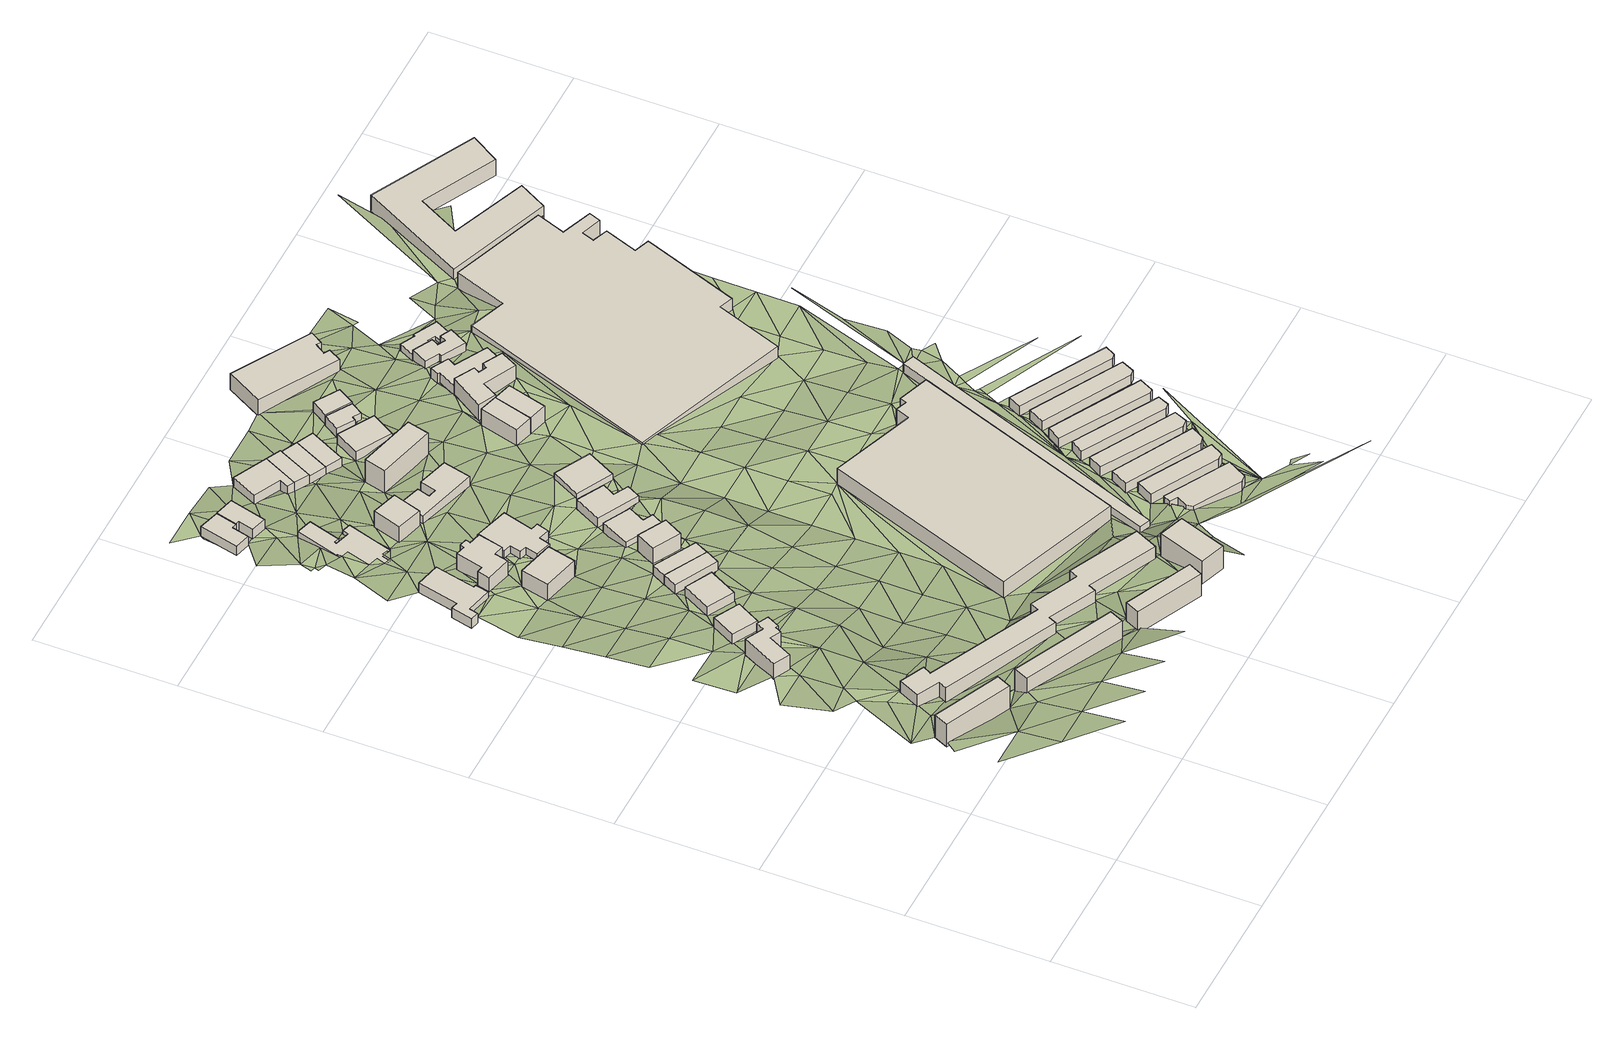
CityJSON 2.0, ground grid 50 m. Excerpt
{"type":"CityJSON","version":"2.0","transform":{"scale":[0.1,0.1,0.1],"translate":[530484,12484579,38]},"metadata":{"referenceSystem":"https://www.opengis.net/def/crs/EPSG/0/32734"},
"CityObjects":{
"building1":{"type":"Building","attributes":{"building":"apartments","building:levels":3,"building:flats":"4","building_height":9.7,"plus_code":"4FRW3F73+4XF","ground_height":60.26,"roof_height":69.96},"geometry":[{"type":"Solid","lod":"1","boundaries":[[[[0,1,2,3]],[[1,4,5,2]],[[4,6,7,5]],[[6,0,3,7]],[[3,2,5,7]],[[6,4,1,0]]]]}]},
"building2":{"type":"Building","attributes":{"address":"45 Queens Park Road Woodstock Cape Town","building":"house","building:levels":2,"building_height":6.9,"plus_code":"4FRW3F73+9XP","ground_height":57.03,"roof_height":63.93},"geometry":[{"type":"Solid","lod":"1","boundaries":[[[[8,9,10,11]],[[9,12,13,10]],[[12,14,15,13]],[[14,16,17,15]],[[16,18,19,17]],[[18,20,21,19]],[[20,22,23,21]],[[22,24,25,23]],[[24,26,27,25]],[[26,8,11,27]],[[11,10,13,15,17,19,21,23,25,27]],[[26,24,22,20,18,16,14,12,9,8]]]]}]},
"building3":{"type":"Building","attributes":{"building":"apartments","building:levels":3,"building:flats":"6","building_height":9.7,"plus_code":"4FRW3F74+348","ground_height":59.52,"roof_height":69.22},"geometry":[{"type":"Solid","lod":"1","boundaries":[[[[28,29,30,31]],[[29,32,33,30]],[[32,34,35,33]],[[34,28,31,35]],[[31,30,33,35]],[[34,32,29,28]]]]}]},
"building4":{"type":"Building","attributes":{"address":"43 Queens Park Road Woodstock Cape Town","building":"house","building:levels":1,"building_height":4.1,"plus_code":"4FRW3F74+C2P","ground_height":56.49,"roof_height":60.59},"geometry":[{"type":"Solid","lod":"1","boundaries":[[[[36,37,38,39]],[[37,40,41,38]],[[40,42,43,41]],[[42,36,39,43]],[[39,38,41,43]],[[42,40,37,36]]]]}]},
"building5":{"type":"Building","attributes":{"address":"110 Upper Balfour Street Salt River Cape Town","building":"house","building:levels":1,"building_height":4.1,"plus_code":"4FRW3F73+QXF","ground_height":49.71,"roof_height":53.81},"geometry":[{"type":"Solid","lod":"1","boundaries":[[[[44,45,46,47]],[[45,48,49,46]],[[48,50,51,49]],[[50,52,53,51]],[[52,54,55,53]],[[54,56,57,55]],[[56,58,59,57]],[[58,60,61,59]],[[60,62,63,61]],[[62,44,47,63]],[[47,46,49,51,53,55,57,59,61,63]],[[62,60,58,56,54,52,50,48,45,44]]]]}]},
"building6":{"type":"Building","attributes":{"building":"apartments","building:levels":3,"building:flats":"22","building_height":9.7,"plus_code":"4FRW3F74+44Q","ground_height":53.45,"roof_height":63.15},"geometry":[{"type":"Solid","lod":"1","boundaries":[[[[64,65,66,67]],[[65,68,69,66]],[[68,70,71,69]],[[70,72,73,71]],[[72,74,75,73]],[[74,76,77,75]],[[76,78,79,77]],[[78,80,81,79]],[[80,82,83,81]],[[82,84,85,83]],[[84,86,87,85]],[[86,88,89,87]],[[88,90,91,89]],[[90,92,93,91]],[[92,94,95,93]],[[94,64,67,95]],[[67,66,69,71,73,75,77,79,81,83,85,87,89,91,93,95]],[[94,92,90,88,86,84,82,80,78,76,74,72,70,68,65,64]]]]}]},
"building7":{"type":"Building","attributes":{"address":"41 Queens Park Road Woodstock Cape Town","building":"house","building:levels":1,"building_height":4.1,"plus_code":"4FRW3F74+F3P","ground_height":55.26,"roof_height":59.36},"geometry":[{"type":"Solid","lod":"1","boundaries":[[[[96,97,98,99]],[[97,100,101,98]],[[100,102,103,101]],[[102,96,99,103]],[[99,98,101,103]],[[102,100,97,96]]]]}]},
"building8":{"type":"Building","attributes":{"address":"44 Queens Park Road Salt River Cape Town","building":"house","building:levels":2,"building_height":6.9,"plus_code":"4FRW3F74+M2H","ground_height":51.46,"roof_height":58.36},"geometry":[{"type":"Solid","lod":"1","boundaries":[[[[104,105,106,107]],[[105,108,109,106]],[[108,110,111,109]],[[110,104,107,111]],[[107,106,109,111]],[[110,108,105,104]]]]}]},
"building9":{"type":"Building","attributes":{"address":"112 Upper Balfour Street Salt River Cape Town","building":"house","building:levels":2,"building_height":6.9,"plus_code":"4FRW3F74+Q24","ground_height":50.18,"roof_height":57.08},"geometry":[{"type":"Solid","lod":"1","boundaries":[[[[112,113,114,115]],[[113,116,117,114]],[[116,118,119,117]],[[118,120,121,119]],[[120,122,123,121]],[[122,124,125,123]],[[124,126,127,125]],[[126,128,129,127]],[[128,130,131,129]],[[130,132,133,131]],[[132,134,135,133]],[[134,112,115,135]],[[115,114,117,119,121,123,125,127,129,131,133,135]],[[134,132,130,128,126,124,122,120,118,116,113,112]]]]}]},
"building10":{"type":"Building","attributes":{"building":"apartments","building:levels":3,"building:flats":"4","building_height":9.7,"plus_code":"4FRW3F74+274","ground_height":59.52,"roof_height":69.22},"geometry":[{"type":"Solid","lod":"1","boundaries":[[[[136,137,138,139]],[[137,140,141,138]],[[140,142,143,141]],[[142,136,139,143]],[[139,138,141,143]],[[142,140,137,136]]]]}]},
"building11":{"type":"Building","attributes":{"address":"39 Queens Park Road Woodstock Cape Town","building":"house","building:levels":1,"building_height":4.1,"plus_code":"4FRW3F74+G4C","ground_height":54.15,"roof_height":58.25},"geometry":[{"type":"Solid","lod":"1","boundaries":[[[[144,145,146,147]],[[145,148,149,146]],[[148,150,151,149]],[[150,144,147,151]],[[147,146,149,151]],[[150,148,145,144]]]]}]},
"building12":{"type":"Building","attributes":{"address":"37 Queens Park Road Woodstock Cape Town","building":"house","building:levels":1,"building_height":4.1,"plus_code":"4FRW3F74+G4M","ground_height":53.96,"roof_height":58.06},"geometry":[{"type":"Solid","lod":"1","boundaries":[[[[152,153,154,155]],[[153,156,157,154]],[[156,158,159,157]],[[158,152,155,159]],[[155,154,157,159]],[[158,156,153,152]]]]}]},
"building13":{"type":"Building","attributes":{"address":"3 Upper Chamberlain Street Salt River Cape Town","building":"house","building:levels":1,"building_height":4.1,"plus_code":"4FRW3F83+2XV","ground_height":45.38,"roof_height":49.48},"geometry":[{"type":"Solid","lod":"1","boundaries":[[[[160,161,162,163]],[[161,164,165,162]],[[164,166,167,165]],[[166,168,169,167]],[[168,170,171,169]],[[170,160,163,171]],[[163,162,165,167,169,171]],[[170,168,166,164,161,160]]]]}]},
"building14":{"type":"Building","attributes":{"address":"109 Upper Balfour Street Salt River Cape Town","building":"house","building:levels":1,"building_height":4.1,"plus_code":"4FRW3F74+W23","ground_height":43.99,"roof_height":48.09},"geometry":[{"type":"Solid","lod":"1","boundaries":[[[[172,173,174,175]],[[173,176,177,174]],[[176,178,179,177]],[[178,180,181,179]],[[180,182,183,181]],[[182,184,185,183]],[[184,186,187,185]],[[186,188,189,187]],[[188,190,191,189]],[[190,192,193,191]],[[192,194,195,193]],[[194,196,197,195]],[[196,198,199,197]],[[198,200,201,199]],[[200,202,203,201]],[[202,172,175,203]],[[175,174,177,179,181,183,185,187,189,191,193,195,197,199,201,203]],[[202,200,198,196,194,192,190,188,186,184,182,180,178,176,173,172]]]]}]},
"building15":{"type":"Building","attributes":{"address":"114 Upper Balfour Street Woodstock Cape Town","building":"house","building:levels":1,"building_height":4.1,"plus_code":"4FRW3F74+P3Q","ground_height":49.74,"roof_height":53.84},"geometry":[{"type":"Solid","lod":"1","boundaries":[[[[204,205,206,207]],[[205,208,209,206]],[[208,210,211,209]],[[210,212,213,211]],[[212,214,215,213]],[[214,216,217,215]],[[216,218,219,217]],[[218,220,221,219]],[[220,222,223,221]],[[222,224,225,223]],[[224,226,227,225]],[[226,204,207,227]],[[207,206,209,211,213,215,217,219,221,223,225,227]],[[226,224,222,220,218,216,214,212,210,208,205,204]]]]}]},
"building16":{"type":"Building","attributes":{"address":"35 Queens Park Road Woodstock Cape Town","building":"house","building:levels":2,"building_height":6.9,"plus_code":"4FRW3F74+H4H","ground_height":53.15,"roof_height":60.05},"geometry":[{"type":"Solid","lod":"1","boundaries":[[[[228,229,230,231]],[[229,232,233,230]],[[232,234,235,233]],[[234,228,231,235]],[[231,230,233,235]],[[234,232,229,228]]]]}]},
"building17":{"type":"Building","attributes":{"address":"1 Upper Chamberlain Street Salt River Cape Town","building":"house","building:levels":1,"building_height":4.1,"plus_code":"4FRW3F84+22R","ground_height":45.56,"roof_height":49.66},"geometry":[{"type":"Solid","lod":"1","boundaries":[[[[236,237,238,239]],[[237,240,241,238]],[[240,242,243,241]],[[242,244,245,243]],[[244,246,247,245]],[[246,236,239,247]],[[239,238,241,243,245,247]],[[246,244,242,240,237,236]]]]}]},
"building18":{"type":"Building","attributes":{"address":"111 Upper Balfour Street Salt River Cape Town","building":"house","building:levels":2,"building_height":6.9,"plus_code":"4FRW3F74+V37","ground_height":48.06,"roof_height":54.96},"geometry":[{"type":"Solid","lod":"1","boundaries":[[[[248,249,250,251]],[[249,252,253,250]],[[252,254,255,253]],[[254,248,251,255]],[[251,250,253,255]],[[254,252,249,248]]]]}]},
"building19":{"type":"Building","attributes":{"address":"33 Queens Park Road Woodstock Cape Town","building":"house","building:levels":1,"building_height":4.1,"plus_code":"4FRW3F74+J57","ground_height":50.6,"roof_height":54.7},"geometry":[{"type":"Solid","lod":"1","boundaries":[[[[256,257,258,259]],[[257,260,261,258]],[[260,262,263,261]],[[262,264,265,263]],[[264,266,267,265]],[[266,256,259,267]],[[259,258,261,263,265,267]],[[266,264,262,260,257,256]]]]}]},
"building20":{"type":"Building","attributes":{"building":"apartments","building:levels":3,"building:flats":"4","building_height":9.7,"plus_code":"4FRW3F74+294","ground_height":58.22,"roof_height":67.92},"geometry":[{"type":"Solid","lod":"1","boundaries":[[[[268,269,270,271]],[[269,272,273,270]],[[272,274,275,273]],[[274,268,271,275]],[[271,270,273,275]],[[274,272,269,268]]]]}]},
"building21":{"type":"Building","attributes":{"address":"40 Queens Park Road Salt River Cape Town","building":"house","building:levels":1,"building_height":4.1,"plus_code":"4FRW3F74+R5V","ground_height":47.85,"roof_height":51.95},"geometry":[{"type":"Solid","lod":"1","boundaries":[[[[276,277,278,279]],[[277,280,281,278]],[[280,282,283,281]],[[282,284,285,283]],[[284,286,287,285]],[[286,288,289,287]],[[288,290,291,289]],[[290,276,279,291]],[[279,278,281,283,285,287,289,291]],[[290,288,286,284,282,280,277,276]]]]}]},
"building22":{"type":"Building","attributes":{"address":"31 Queens Park Road Woodstock Cape Town","building":"house","building:levels":1,"building_height":4.1,"plus_code":"4FRW3F74+M59","ground_height":50.25,"roof_height":54.35},"geometry":[{"type":"Solid","lod":"1","boundaries":[[[[292,293,294,295]],[[293,296,297,294]],[[296,298,299,297]],[[298,300,301,299]],[[300,302,303,301]],[[302,292,295,303]],[[295,294,297,299,301,303]],[[302,300,298,296,293,292]]]]}]},
"building23":{"type":"Building","attributes":{"address":"1 Hares Crescent Salt River Cape Town","building":"house","building:levels":1,"building_height":4.1,"plus_code":"4FRW3F84+23X","ground_height":42.38,"roof_height":46.48},"geometry":[{"type":"Solid","lod":"1","boundaries":[[[[304,305,306,307]],[[305,308,309,306]],[[308,310,311,309]],[[310,312,313,311]],[[312,314,315,313]],[[314,304,307,315]],[[307,306,309,311,313,315]],[[314,312,310,308,305,304]]]]}]},
"building24":{"type":"Building","attributes":{"address":"2 Hares Crescent Salt River Cape Town","building":"house","building:levels":1,"building_height":4.1,"plus_code":"4FRW3F84+24G","ground_height":42.38,"roof_height":46.48},"geometry":[{"type":"Solid","lod":"1","boundaries":[[[[316,304,307,317]],[[304,314,315,307]],[[314,318,319,315]],[[318,316,317,319]],[[317,307,315,319]],[[318,314,304,316]]]]}]},
"building25":{"type":"Building","attributes":{"address":"29 Queens Park Road Woodstock Cape Town","building":"house","building:levels":1,"building_height":4.1,"plus_code":"4FRW3F74+P65","ground_height":47.92,"roof_height":52.02},"geometry":[{"type":"Solid","lod":"1","boundaries":[[[[320,321,322,323]],[[321,324,325,322]],[[324,326,327,325]],[[326,320,323,327]],[[323,322,325,327]],[[326,324,321,320]]]]}]},
"building26":{"type":"Building","attributes":{"address":"38 Queens Park Road Salt River Cape Town","building":"apartments","building:levels":3,"building_height":9.7,"plus_code":"4FRW3F74+W54","ground_height":46.05,"roof_height":55.75},"geometry":[{"type":"Solid","lod":"1","boundaries":[[[[328,329,330,331]],[[329,332,333,330]],[[332,334,335,333]],[[334,328,331,335]],[[331,330,333,335]],[[334,332,329,328]]]]}]},
"building27":{"type":"Building","attributes":{"address":"3 Hares Crescent Salt River Cape Town","building":"house","building:levels":1,"building_height":4.1,"plus_code":"4FRW3F84+256","ground_height":41.68,"roof_height":45.78},"geometry":[{"type":"Solid","lod":"1","boundaries":[[[[336,337,338,339]],[[337,340,341,338]],[[340,342,343,341]],[[342,336,339,343]],[[339,338,341,343]],[[342,340,337,336]]]]}]},
"building28":{"type":"Building","attributes":{"address":"4 Hares Crescent Salt River Cape Town","building":"house","building:levels":1,"building_height":4.1,"plus_code":"4FRW3F74+X5W","ground_height":41.68,"roof_height":45.78},"geometry":[{"type":"Solid","lod":"1","boundaries":[[[[336,342,343,339]],[[342,344,345,343]],[[344,346,347,345]],[[346,336,339,347]],[[339,343,345,347]],[[346,344,342,336]]]]}]},
"building29":{"type":"Building","attributes":{"address":"47A Queens Park Road Salt River Cape Town","building":"industrial","building:levels":2,"building_height":6.9,"plus_code":"4FRW3F74+7CW","ground_height":45.43,"roof_height":52.33},"geometry":[{"type":"Solid","lod":"1","boundaries":[[[[348,349,350,351]],[[349,352,353,350]],[[352,354,355,353]],[[354,356,357,355]],[[356,358,359,357]],[[358,360,361,359]],[[360,362,363,361]],[[362,348,351,363]],[[351,350,353,355,357,359,361,363]],[[362,360,358,356,354,352,349,348]]]]}]},
"building30":{"type":"Building","attributes":{"address":"5 Hares Crescent Salt River Cape Town","building":"house","building:levels":1,"building_height":4.1,"plus_code":"4FRW3F74+X68","ground_height":42.51,"roof_height":46.61},"geometry":[{"type":"Solid","lod":"1","boundaries":[[[[364,365,366,367]],[[365,368,369,366]],[[368,370,371,369]],[[370,364,367,371]],[[367,366,369,371]],[[370,368,365,364]]]]}]},
"building31":{"type":"Building","attributes":{"address":"113 Upper Balfour Street Salt River Cape Town","building":"house","building:levels":2,"building_height":6.9,"plus_code":"4FRW3F74+R86","ground_height":48.26,"roof_height":55.16},"geometry":[{"type":"Solid","lod":"1","boundaries":[[[[372,373,374,375]],[[373,376,377,374]],[[376,378,379,377]],[[378,372,375,379]],[[375,374,377,379]],[[378,376,373,372]]]]}]},
"building32":{"type":"Building","attributes":{"address":"6 Hares Crescent Salt River Cape Town","building":"house","building:levels":1,"building_height":4.1,"plus_code":"4FRW3F84+265","ground_height":42.51,"roof_height":46.61},"geometry":[{"type":"Solid","lod":"1","boundaries":[[[[380,381,382,383]],[[381,384,385,382]],[[384,386,387,385]],[[386,388,389,387]],[[388,390,391,389]],[[390,380,383,391]],[[383,382,385,387,389,391]],[[390,388,386,384,381,380]]]]}]},
"building33":{"type":"Building","attributes":{"building":"warehouse","building:levels":1,"building_height":4.1,"plus_code":"4FRW3F74+3H2","ground_height":47.2,"roof_height":51.3},"geometry":[{"type":"Solid","lod":"1","boundaries":[[[[392,393,394,395]],[[393,396,397,394]],[[396,398,399,397]],[[398,400,401,399]],[[400,402,403,401]],[[402,404,405,403]],[[404,406,407,405]],[[406,392,395,407]],[[395,394,397,399,401,403,405,407]],[[406,404,402,400,398,396,393,392]]]]}]},
"building34":{"type":"Building","attributes":{"address":"115 Upper Balfour Street Salt River Cape Town","building":"house","building:levels":2,"building_height":6.9,"plus_code":"4FRW3F74+R84","ground_height":48.28,"roof_height":55.18},"geometry":[{"type":"Solid","lod":"1","boundaries":[[[[373,372,375,374]],[[372,408,409,375]],[[408,410,411,409]],[[410,373,374,411]],[[374,375,409,411]],[[410,408,372,373]]]]}]},
"building35":{"type":"Building","attributes":{"address":"7A Hares Crescent Salt River Cape Town","building":"house","building:levels":1,"building_height":4.1,"plus_code":"4FRW3F84+277","ground_height":43.05,"roof_height":47.15},"geometry":[{"type":"Solid","lod":"1","boundaries":[[[[412,413,414,415]],[[413,416,417,414]],[[416,418,419,417]],[[418,412,415,419]],[[415,414,417,419]],[[418,416,413,412]]]]}]},
"building36":{"type":"Building","attributes":{"building":"warehouse","building:levels":1,"building_height":4.1,"plus_code":"4FRW3F74+3HP","ground_height":47.1,"roof_height":51.2},"geometry":[{"type":"Solid","lod":"1","boundaries":[[[[420,421,422,423]],[[421,424,425,422]],[[424,426,427,425]],[[426,428,429,427]],[[428,420,423,429]],[[423,422,425,427,429]],[[428,426,424,421,420]]]]}]},
"building37":{"type":"Building","attributes":{"building":"warehouse","building:levels":1,"building_height":4.1,"plus_code":"4FRW3F74+4H9","ground_height":46.36,"roof_height":50.46},"geometry":[{"type":"Solid","lod":"1","boundaries":[[[[430,431,432,433]],[[431,434,435,432]],[[434,436,437,435]],[[436,438,439,437]],[[438,430,433,439]],[[433,432,435,437,439]],[[438,436,434,431,430]]]]}]},
"building38":{"type":"Building","attributes":{"building":"warehouse","building:levels":1,"building_height":4.1,"plus_code":"4FRW3F74+7H6","ground_height":45.11,"roof_height":49.21},"geometry":[{"type":"Solid","lod":"1","boundaries":[[[[440,441,442,443]],[[441,444,445,442]],[[444,446,447,445]],[[446,440,443,447]],[[443,442,445,447]],[[446,444,441,440]]]]}]},
"building39":{"type":"Building","attributes":{"address":"25A Queens Park Road Salt River Cape Town","building":"house","building:levels":2,"building_height":6.9,"plus_code":"4FRW3F74+V97","ground_height":46.79,"roof_height":53.69},"geometry":[{"type":"Solid","lod":"1","boundaries":[[[[448,449,450,451]],[[449,452,453,450]],[[452,454,455,453]],[[454,456,457,455]],[[456,458,459,457]],[[458,460,461,459]],[[460,462,463,461]],[[462,464,465,463]],[[464,466,467,465]],[[466,448,451,467]],[[451,450,453,455,457,459,461,463,465,467]],[[466,464,462,460,458,456,454,452,449,448]]]]}]},
"building40":{"type":"Building","attributes":{"building":"warehouse","building:levels":1,"building_height":4.1,"plus_code":"4FRW3F74+4JR","ground_height":46.36,"roof_height":50.46},"geometry":[{"type":"Solid","lod":"1","boundaries":[[[[468,469,470,471]],[[469,472,473,470]],[[472,474,475,473]],[[474,476,477,475]],[[476,468,471,477]],[[471,470,473,475,477]],[[476,474,472,469,468]]]]}]},
"building41":{"type":"Building","attributes":{"address":"Imagemakers 37 Hares Avenue Woodstock Cape Town","building":"office","building:levels":2,"building_height":6.9,"plus_code":"4FRW3F84+38J","ground_height":40.25,"roof_height":47.15},"geometry":[{"type":"Solid","lod":"1","boundaries":[[[[478,479,480,481]],[[479,482,483,480]],[[482,484,485,483]],[[484,486,487,485]],[[486,488,489,487]],[[488,490,491,489]],[[490,492,493,491]],[[492,478,481,493]],[[481,480,483,485,487,489,491,493]],[[492,490,488,486,484,482,479,478]]]]}]},
"building42":{"type":"Building","attributes":{"address":"25 Queens Park Road Salt River Cape Town","building":"house","building:levels":1,"building_height":4.1,"plus_code":"4FRW3F74+V9V","ground_height":46.24,"roof_height":50.34},"geometry":[{"type":"Solid","lod":"1","boundaries":[[[[494,495,496,497]],[[495,498,499,496]],[[498,500,501,499]],[[500,502,503,501]],[[502,504,505,503]],[[504,506,507,505]],[[506,508,509,507]],[[508,510,511,509]],[[510,512,513,511]],[[512,494,497,513]],[[497,496,499,501,503,505,507,509,511,513]],[[512,510,508,506,504,502,500,498,495,494]]]]}]},
"building43":{"type":"Building","attributes":{"building":"warehouse","building:levels":1,"building_height":4.1,"plus_code":"4FRW3F74+5JG","ground_height":46.36,"roof_height":50.46},"geometry":[{"type":"Solid","lod":"1","boundaries":[[[[514,515,516,517]],[[515,518,519,516]],[[518,520,521,519]],[[520,522,523,521]],[[522,514,517,523]],[[517,516,519,521,523]],[[522,520,518,515,514]]]]}]},
"building44":{"type":"Building","attributes":{"building":"warehouse","building:levels":1,"building_height":4.1,"plus_code":"4FRW3F74+6J5","ground_height":46.13,"roof_height":50.23},"geometry":[{"type":"Solid","lod":"1","boundaries":[[[[524,525,526,527]],[[525,528,529,526]],[[528,530,531,529]],[[530,532,533,531]],[[532,524,527,533]],[[527,526,529,531,533]],[[532,530,528,525,524]]]]}]},
"building45":{"type":"Building","attributes":{"address":"23A Queens Park Road Salt River Cape Town","building":"house","building:levels":1,"building_height":4.1,"plus_code":"4FRW3F74+WCJ","ground_height":44.51,"roof_height":48.61},"geometry":[{"type":"Solid","lod":"1","boundaries":[[[[534,535,536,537]],[[535,538,539,536]],[[538,540,541,539]],[[540,542,543,541]],[[542,544,545,543]],[[544,546,547,545]],[[546,548,549,547]],[[548,550,551,549]],[[550,552,553,551]],[[552,534,537,553]],[[537,536,539,541,543,545,547,549,551,553]],[[552,550,548,546,544,542,540,538,535,534]]]]}]},
"building46":{"type":"Building","attributes":{"building":"warehouse","building:levels":1,"building_height":4.1,"plus_code":"4FRW3F74+6MM","ground_height":46.54,"roof_height":50.64},"geometry":[{"type":"Solid","lod":"1","boundaries":[[[[554,555,556,557]],[[555,558,559,556]],[[558,560,561,559]],[[560,562,563,561]],[[562,554,557,563]],[[557,556,559,561,563]],[[562,560,558,555,554]]]]}]},
"building47":{"type":"Building","attributes":{"address":"23 Queens Park Road Salt River Cape Town","building":"house","building:levels":1,"building_height":4.1,"plus_code":"4FRW3F74+XC4","ground_height":42.43,"roof_height":46.53},"geometry":[{"type":"Solid","lod":"1","boundaries":[[[[564,565,566,567]],[[565,568,569,566]],[[568,570,571,569]],[[570,572,573,571]],[[572,574,575,573]],[[574,576,577,575]],[[576,578,579,577]],[[578,580,581,579]],[[580,582,583,581]],[[582,564,567,583]],[[567,566,569,571,573,575,577,579,581,583]],[[582,580,578,576,574,572,570,568,565,564]]]]}]},
"building48":{"type":"Building","attributes":{"building":"warehouse","building:levels":1,"building_height":4.1,"plus_code":"4FRW3F74+7M8","ground_height":46.23,"roof_height":50.33},"geometry":[{"type":"Solid","lod":"1","boundaries":[[[[584,585,586,587]],[[585,588,589,586]],[[588,590,591,589]],[[590,592,593,591]],[[592,584,587,593]],[[587,586,589,591,593]],[[592,590,588,585,584]]]]}]},
"building49":{"type":"Building","attributes":{"address":"33 Brickfield Road Salt River Cape Town","building":"industrial","building:levels":2,"building_height":6.9,"plus_code":"4FRW3F74+PGP","ground_height":41,"roof_height":47.9},"geometry":[{"type":"Solid","lod":"1","boundaries":[[[[594,595,596,597]],[[595,598,599,596]],[[598,600,601,599]],[[600,602,603,601]],[[602,604,605,603]],[[604,606,607,605]],[[606,608,609,607]],[[608,610,611,609]],[[610,612,613,611]],[[612,614,615,613]],[[614,616,617,615]],[[616,618,619,617]],[[618,620,621,619]],[[620,622,623,621]],[[622,624,625,623]],[[624,594,597,625]],[[597,596,599,601,603,605,607,609,611,613,615,617,619,621,623,625]],[[624,622,620,618,616,614,612,610,608,606,604,602,600,598,595,594]]]]}]},
"building50":{"type":"Building","attributes":{"address":"20 Brickfield Road Salt River Cape Town","building":"industrial","building:levels":2,"building_height":6.9,"plus_code":"4FRW3F84+2QG","ground_height":37.67,"roof_height":44.57},"geometry":[{"type":"Solid","lod":"1","boundaries":[[[[626,627,628,629]],[[627,630,631,628]],[[630,632,633,631]],[[632,634,635,633]],[[634,636,637,635]],[[636,638,639,637]],[[638,640,641,639]],[[640,626,629,641]],[[629,628,631,633,635,637,639,641]],[[640,638,636,634,632,630,627,626]]]]}]},
"terrain1":{"type":"TINRelief","geometry":[{"type":"CompositeSurface","lod":"1","boundaries":[[[642,643,644]],[[645,646,642]],[[647,4,648]],[[644,649,642]],[[642,0,645]],[[650,649,644]],[[647,648,651]],[[652,647,653]],[[647,651,653]],[[4,1,648]],[[649,654,642]],[[642,654,0]],[[655,656,657]],[[652,658,656]],[[648,659,651]],[[652,653,660]],[[653,651,660]],[[658,657,656]],[[659,648,661]],[[648,1,661]],[[662,0,654]],[[660,658,652]],[[657,663,655]],[[664,654,649]],[[659,665,651]],[[1,0,666]],[[649,667,664]],[[0,662,666]],[[668,669,670]],[[663,671,670]],[[662,654,664]],[[1,666,661]],[[663,657,672]],[[668,670,671]],[[673,658,660]],[[674,659,661]],[[675,676,660]],[[666,674,661]],[[657,658,677]],[[663,668,671]],[[668,678,669]],[[676,673,660]],[[679,680,681]],[[664,682,662]],[[672,657,677]],[[679,678,680]],[[658,673,677]],[[675,683,684]],[[16,685,672]],[[681,686,687]],[[676,675,688]],[[678,668,689]],[[677,16,672]],[[681,680,686]],[[664,690,682]],[[674,666,691]],[[673,676,688]],[[674,692,659]],[[668,24,689]],[[668,26,24]],[[675,684,688]],[[693,687,694]],[[682,695,662]],[[680,678,36]],[[36,678,689]],[[16,677,20]],[[16,20,18]],[[686,694,687]],[[20,677,696]],[[697,689,24]],[[683,698,684]],[[677,673,699]],[[666,29,691]],[[20,696,22]],[[688,700,673]],[[24,22,697]],[[701,693,702]],[[703,686,680]],[[702,693,694]],[[703,680,36]],[[677,699,696]],[[691,692,674]],[[699,673,700]],[[684,704,688]],[[705,701,706]],[[686,707,694]],[[708,22,696]],[[697,22,708]],[[36,42,709]],[[709,703,36]],[[702,710,701]],[[695,682,711]],[[703,707,686]],[[682,712,711]],[[694,713,702]],[[710,706,701]],[[700,688,714]],[[699,708,696]],[[684,698,704]],[[42,697,708]],[[704,714,688]],[[715,709,42]],[[716,703,709]],[[717,692,691]],[[694,718,713]],[[691,29,717]],[[707,718,694]],[[29,695,719]],[[719,695,711]],[[713,720,702]],[[710,702,720]],[[721,706,710]],[[721,722,706]],[[723,724,45]],[[703,725,707]],[[699,700,726]],[[722,727,728]],[[725,703,716]],[[729,692,717]],[[723,730,724]],[[710,720,721]],[[719,731,29]],[[732,42,708]],[[714,733,700]],[[727,722,721]],[[732,715,42]],[[704,698,734]],[[717,29,731]],[[727,735,728]],[[708,699,726]],[[725,144,707]],[[726,700,733]],[[723,45,735]],[[720,736,721]],[[104,713,718]],[[718,707,737]],[[738,725,716]],[[734,739,704]],[[727,740,741]],[[102,715,732]],[[742,729,717]],[[735,727,741]],[[714,704,743]],[[744,745,746]],[[737,707,144]],[[711,747,719]],[[730,723,748]],[[749,745,750]],[[730,748,751]],[[102,738,716]],[[731,742,717]],[[730,752,749]],[[732,708,753]],[[730,751,752]],[[736,720,754]],[[733,714,743]],[[708,726,753]],[[704,739,743]],[[735,741,118]],[[746,745,755]],[[725,738,756]],[[757,748,723]],[[749,755,745]],[[102,732,756]],[[748,758,751]],[[754,720,759]],[[736,754,760]],[[761,746,762]],[[104,718,763]],[[764,752,751]],[[763,718,737]],[[735,765,723]],[[105,759,720]],[[738,102,756]],[[749,752,755]],[[118,741,120]],[[766,742,731]],[[760,754,767]],[[734,68,739]],[[765,735,118]],[[757,723,765]],[[768,732,753]],[[768,756,732]],[[762,769,761]],[[754,770,767]],[[726,733,771]],[[757,772,773]],[[755,774,746]],[[775,754,759]],[[770,754,775]],[[766,731,136]],[[743,776,733]],[[734,70,68]],[[777,164,778]],[[763,737,779]],[[766,780,742]],[[104,781,105]],[[113,782,116]],[[774,762,746]],[[752,774,755]],[[767,770,112]],[[775,759,783]],[[116,765,118]],[[784,770,775]],[[113,112,782]],[[763,781,104]],[[765,772,757]],[[156,779,737]],[[759,105,785]],[[771,753,726]],[[771,733,776]],[[743,739,786]],[[769,787,788]],[[116,782,789]],[[769,762,787]],[[770,789,112]],[[790,791,792]],[[763,779,229]],[[789,782,112]],[[781,785,105]],[[789,765,116]],[[788,787,237]],[[793,756,794]],[[768,794,756]],[[772,765,795]],[[796,797,164]],[[739,68,798]],[[799,790,792]],[[787,240,237]],[[800,787,762]],[[798,786,739]],[[801,763,229]],[[781,763,801]],[[802,779,156]],[[753,803,768]],[[804,772,795]],[[774,800,762]],[[790,799,805]],[[156,793,794]],[[766,806,780]],[[807,766,136]],[[808,785,781]],[[809,785,808]],[[790,805,186]],[[753,771,803]],[[810,798,68]],[[804,811,772]],[[812,795,765]],[[236,796,164]],[[776,743,813]],[[794,814,156]],[[156,814,802]],[[786,813,743]],[[815,807,136]],[[794,768,816]],[[256,781,801]],[[789,817,765]],[[774,818,800]],[[819,812,765]],[[820,801,229]],[[186,805,821]],[[821,805,811]],[[774,186,818]],[[806,766,807]],[[781,822,808]],[[802,814,823]],[[804,821,811]],[[803,816,768]],[[246,796,236]],[[68,824,810]],[[789,204,825]],[[765,817,819]],[[820,229,823]],[[771,776,826]],[[798,810,827]],[[822,781,256]],[[825,817,789]],[[828,204,829]],[[186,821,818]],[[794,830,814]],[[807,815,831]],[[814,820,823]],[[246,800,832]],[[812,819,833]],[[803,771,826]],[[818,832,800]],[[816,830,794]],[[826,776,813]],[[808,834,828]],[[812,833,249]],[[807,831,806]],[[821,804,835]],[[824,827,810]],[[808,822,836]],[[837,796,246]],[[828,834,204]],[[822,256,838]],[[839,820,814]],[[249,835,804]],[[840,816,803]],[[808,836,834]],[[830,839,814]],[[204,841,825]],[[833,842,249]],[[838,843,844]],[[818,821,845]],[[846,246,832]],[[840,803,826]],[[831,824,806]],[[798,847,786]],[[832,818,848]],[[817,849,819]],[[827,850,798]],[[817,825,849]],[[833,851,842]],[[837,246,846]],[[822,838,852]],[[844,820,853]],[[249,842,332]],[[204,834,841]],[[854,268,855]],[[830,816,856]],[[848,818,857]],[[838,844,852]],[[845,821,835]],[[858,859,851]],[[332,835,249]],[[839,853,820]],[[831,860,824]],[[310,832,848]],[[825,841,849]],[[861,842,851]],[[816,840,856]],[[845,857,818]],[[786,862,813]],[[268,860,831]],[[851,859,861]],[[836,863,834]],[[332,842,861]],[[853,852,844]],[[827,824,850]],[[864,854,865]],[[863,836,300]],[[329,835,332]],[[839,830,866]],[[856,867,830]],[[850,824,860]],[[268,854,864]],[[798,850,847]],[[835,329,845]],[[834,868,841]],[[296,852,853]],[[868,834,863]],[[857,845,869]],[[862,826,813]],[[332,861,870]],[[298,871,300]],[[871,298,296]],[[839,866,853]],[[830,867,866]],[[872,860,268]],[[845,329,873]],[[869,845,873]],[[874,863,300]],[[862,840,826]],[[870,861,276]],[[875,849,841]],[[856,840,876]],[[304,877,846]],[[878,850,860]],[[871,874,300]],[[871,296,874]],[[268,864,872]],[[879,296,853]],[[875,841,868]],[[329,880,873]],[[870,881,332]],[[876,867,856]],[[853,866,879]],[[860,882,878]],[[860,872,882]],[[849,883,276]],[[329,884,365]],[[329,365,880]],[[304,316,877]],[[874,296,885]],[[881,870,276]],[[847,850,878]],[[849,875,883]],[[328,884,329]],[[840,862,876]],[[879,885,296]],[[868,320,875]],[[882,886,878]],[[866,867,887]],[[880,365,888]],[[876,889,867]],[[881,276,890]],[[320,874,885]],[[877,316,891]],[[890,276,883]],[[882,872,892]],[[893,316,336]],[[888,346,880]],[[866,887,879]],[[894,365,884]],[[878,895,847]],[[886,882,896]],[[867,889,887]],[[888,365,364]],[[378,883,875]],[[897,882,892]],[[884,328,894]],[[891,316,893]],[[896,882,897]],[[898,892,872]],[[889,876,862]],[[875,320,899]],[[328,881,890]],[[893,336,346]],[[364,346,888]],[[320,885,900]],[[896,901,886]],[[885,879,603]],[[378,875,899]],[[896,897,902]],[[346,364,381]],[[903,886,901]],[[904,879,887]],[[890,905,328]],[[899,320,900]],[[890,883,376]],[[901,896,393]],[[376,883,378]],[[894,328,905]],[[603,900,885]],[[904,603,879]],[[381,364,906]],[[381,412,346]],[[893,346,418]],[[889,862,907]],[[899,908,378]],[[893,909,891]],[[886,903,472]],[[898,910,892]],[[907,887,889]],[[364,911,906]],[[894,905,911]],[[901,421,903]],[[912,905,890]],[[418,346,412]],[[907,862,913]],[[893,418,909]],[[890,376,912]],[[906,914,915]],[[908,899,916]],[[917,901,393]],[[906,918,914]],[[421,919,903]],[[472,920,886]],[[603,904,921]],[[918,906,911]],[[915,914,918]],[[900,922,899]],[[904,887,923]],[[922,900,603]],[[924,898,872]],[[903,431,472]],[[925,910,898]],[[905,926,911]],[[907,923,887]],[[918,911,927]],[[928,913,862]],[[376,373,929]],[[912,376,929]],[[909,418,930]],[[926,905,912]],[[899,922,916]],[[895,931,847]],[[904,932,921]],[[373,933,929]],[[917,393,934]],[[878,444,895]],[[910,935,936]],[[418,416,930]],[[913,937,907]],[[421,938,919]],[[904,923,932]],[[927,911,939]],[[903,919,940]],[[935,910,925]],[[925,898,941]],[[929,942,912]],[[410,933,373]],[[920,472,469]],[[926,939,911]],[[909,930,943]],[[936,935,934]],[[942,926,912]],[[939,416,927]],[[944,410,916]],[[518,920,469]],[[944,916,922]],[[928,937,913]],[[410,945,933]],[[923,907,946]],[[925,947,935]],[[930,416,943]],[[431,948,472]],[[949,886,920]],[[947,934,935]],[[518,515,920]],[[946,907,937]],[[917,934,947]],[[919,938,940]],[[469,950,518]],[[926,942,510]],[[938,947,925]],[[920,515,951]],[[932,952,921]],[[416,939,943]],[[953,925,941]],[[922,603,954]],[[943,955,909]],[[923,956,932]],[[926,508,939]],[[945,410,957]],[[525,920,951]],[[508,926,510]],[[958,603,921]],[[410,944,957]],[[922,957,944]],[[512,510,942]],[[956,923,946]],[[959,937,928]],[[558,920,525]],[[431,960,948]],[[961,953,962]],[[963,964,965]],[[939,955,943]],[[964,966,965]],[[925,967,938]],[[940,938,968]],[[939,508,969]],[[970,963,965]],[[965,966,970]],[[558,971,920]],[[972,946,937]],[[469,973,950]],[[972,937,959]],[[952,932,956]],[[950,974,518]],[[975,951,515]],[[976,955,939]],[[354,352,959]],[[957,922,954]],[[976,939,969]],[[969,508,977]],[[949,441,886]],[[506,977,508]],[[931,895,444]],[[938,967,968]],[[978,920,971]],[[352,972,959]],[[979,954,603]],[[558,555,971]],[[952,958,921]],[[980,969,977]],[[980,977,506]],[[956,946,981]],[[960,968,967]],[[506,504,982]],[[948,960,983]],[[946,972,984]],[[980,985,969]],[[949,920,978]],[[969,534,976]],[[458,957,954]],[[986,987,988]],[[987,955,989]],[[555,990,971]],[[955,976,989]],[[988,991,986]],[[983,960,967]],[[992,967,925]],[[973,974,950]],[[972,352,931]],[[952,956,981]],[[993,980,506]],[[525,994,558]],[[975,515,995]],[[946,984,981]],[[988,987,989]],[[996,951,975]],[[534,997,976]],[[983,967,973]],[[978,971,585]],[[982,993,506]],[[458,954,982]],[[989,976,998]],[[976,997,998]],[[988,989,999]],[[1000,1001,1002]],[[1001,1000,1003]],[[972,931,444]],[[978,1004,1005]],[[984,972,1006]],[[997,568,998]],[[1007,990,555]],[[978,1005,949]],[[979,982,954]],[[578,1002,1008]],[[997,570,568]],[[993,982,979]],[[1008,1002,1001]],[[525,1009,994]],[[990,1010,971]],[[981,958,952]],[[1004,1011,1005]],[[989,1012,999]],[[998,1012,989]],[[1013,993,1014]],[[1012,1015,999]],[[998,568,1016]],[[993,979,1014]],[[972,444,1006]],[[949,1005,1017]],[[984,1018,981]],[[1013,1014,979]],[[1019,949,1017]],[[1020,978,585]],[[1006,1018,984]],[[565,1016,568]],[[565,1013,979]],[[1016,1021,998]],[[1019,1022,949]],[[1012,1023,1015]],[[1022,441,949]],[[981,1024,958]],[[1006,444,1025]],[[981,1018,1024]],[[1025,444,441]],[[1016,565,1021]],[[1004,1026,1011]],[[565,979,1027]],[[1012,1028,1023]],[[1019,1017,1029]],[[1030,1025,441]],[[1027,1021,565]],[[1031,441,1022]],[[979,1032,1027]],[[441,1031,1030]],[[1024,1033,958]],[[1022,1034,1031]],[[1027,1035,1021]],[[1006,1036,1018]],[[1030,1037,1025]],[[1038,958,1033]],[[1018,1036,1024]],[[1021,1035,1039]],[[1038,1040,958]],[[1032,595,1027]],[[1025,1037,1041]],[[1027,595,1035]],[[1033,1024,1036]],[[1042,1039,1035]],[[1038,1043,1040]],[[1044,1038,1033]],[[1045,1025,1041]],[[1042,1035,595]],[[1033,1036,1044]],[[1043,1038,1044]],[[1046,1042,595]],[[1047,1043,1044]],[[1047,1048,1043]],[[1046,595,1049]],[[1046,1050,1042]],[[1048,1051,1043]],[[1046,1049,1052]],[[1046,1053,1050]],[[1054,1055,1056]],[[1050,1057,1042]],[[1046,1052,1058]],[[1059,1060,1061]]]}]}
},
"vertices":[
[274,490,231],[298,542,231],[298,542,328],[274,490,328],[59,650,231],[59,650,328],[35,598,231],[35,598,328],
[181,1358,199],[116,1230,199],[116,1230,268],[181,1358,268],[174,1201,199],[174,1201,268],[218,1288,199],[218,1288,268],[256,1269,199],[256,1269,268],[268,1293,199],[268,1293,268],[278,1288,199],[278,1288,268],[301,1334,199],[301,1334,268],[260,1354,199],[260,1354,268],[246,1325,199],[246,1325,268],
[694,294,223],[717,344,223],[717,344,320],[694,294,320],[358,511,223],[358,511,320],[334,460,223],[334,460,320],
[259,1502,193],[214,1417,193],[214,1417,234],[259,1502,234],[303,1370,193],[303,1370,234],[349,1455,193],[349,1455,234],
[172,2416,125],[83,2436,125],[83,2436,166],[172,2416,166],[49,2290,125],[49,2290,166],[23,2296,125],[23,2296,166],[5,2218,125],[5,2218,166],[35,2211,125],[35,2211,166],[43,2243,125],[43,2243,166],[137,2222,125],[137,2222,166],[148,2270,125],[148,2270,166],[139,2272,125],[139,2272,166],
[1098,363,163],[1137,445,163],[1137,445,260],[1098,363,260],[888,563,163],[888,563,260],[874,532,163],[874,532,260],[702,613,163],[702,613,260],[687,582,163],[687,582,260],[289,770,163],[289,770,260],[304,800,163],[304,800,260],[217,841,163],[217,841,260],[181,766,163],[181,766,260],[262,728,163],[262,728,260],[248,698,163],[248,698,260],[657,506,163],[657,506,260],[670,535,163],[670,535,260],[840,454,163],[840,454,260],[852,479,163],[852,479,260],
[360,1646,181],[307,1545,181],[307,1545,222],[360,1646,222],[401,1496,181],[401,1496,222],[454,1597,181],[454,1597,222],
[333,2014,143],[357,2114,143],[357,2114,212],[333,2014,212],[224,2146,143],[224,2146,212],[200,2046,143],[200,2046,212],
[328,2340,130],[285,2350,130],[285,2350,199],[328,2340,199],[290,2368,130],[290,2368,199],[261,2375,130],[261,2375,199],[257,2360,130],[257,2360,199],[221,2369,130],[221,2369,199],[197,2271,130],[197,2271,199],[176,2276,130],[176,2276,199],[165,2231,130],[165,2231,199],[258,2209,130],[258,2209,199],[270,2258,130],[270,2258,199],[307,2250,130],[307,2250,199],
[1013,207,224],[774,317,224],[774,317,320],[1013,207,320],[751,267,224],[751,267,320],[989,157,224],[989,157,320],
[392,1732,170],[366,1682,170],[366,1682,211],[392,1732,211],[516,1604,170],[516,1604,211],[542,1653,170],[542,1653,211],
[392,1732,168],[542,1653,168],[542,1653,209],[392,1732,209],[568,1703,168],[568,1703,209],[419,1782,168],[419,1782,209],
[127,3084,82],[147,3160,82],[147,3160,123],[127,3084,123],[73,3181,82],[73,3181,123],[38,3042,82],[38,3042,123],[94,3028,82],[94,3028,123],[109,3088,82],[109,3088,123],
[234,2602,68],[284,2765,68],[284,2765,109],[234,2602,109],[253,2775,68],[253,2775,109],[247,2753,68],[247,2753,109],[193,2769,68],[193,2769,109],[195,2776,68],[195,2776,109],[213,2771,68],[213,2771,109],[247,2884,68],[247,2884,109],[190,2901,68],[190,2901,109],[136,2724,68],[136,2724,109],[162,2716,68],[162,2716,109],[136,2631,68],[136,2631,109],[173,2620,68],[173,2620,109],[164,2590,68],[164,2590,109],[190,2582,68],[190,2582,109],[199,2613,68],[199,2613,109],
[481,2323,126],[355,2359,126],[355,2359,167],[481,2323,167],[325,2252,126],[325,2252,167],[353,2244,126],[353,2244,167],[342,2205,126],[342,2205,167],[367,2197,126],[367,2197,167],[354,2152,126],[354,2152,167],[411,2135,126],[411,2135,167],[423,2175,126],[423,2175,167],[464,2163,126],[464,2163,167],[477,2208,126],[477,2208,167],[450,2215,126],[450,2215,167],
[602,1822,160],[504,1874,160],[504,1874,229],[602,1822,229],[468,1807,160],[468,1807,229],[566,1755,160],[566,1755,229],
[147,3160,84],[127,3084,84],[127,3084,125],[147,3160,125],[140,3081,84],[140,3081,125],[125,3026,84],[125,3026,125],[182,3011,84],[182,3011,125],[217,3142,84],[217,3142,125],
[368,2562,109],[401,2664,109],[401,2664,178],[368,2562,178],[309,2692,109],[309,2692,178],[277,2591,109],[277,2591,178],
[560,2018,134],[508,1918,134],[508,1918,175],[560,2018,175],[636,1851,134],[636,1851,175],[658,1892,134],[658,1892,175],[623,1910,134],[623,1910,175],[654,1969,134],[654,1969,175],
[1202,320,211],[1112,352,211],[1112,352,308],[1202,320,308],[1052,181,211],[1052,181,308],[1142,150,211],[1142,150,308],
[626,2595,107],[517,2626,107],[517,2626,148],[626,2595,148],[499,2569,107],[499,2569,148],[470,2576,107],[470,2576,148],[484,2621,107],[484,2621,148],[412,2643,107],[412,2643,148],[378,2557,107],[378,2557,148],[602,2496,107],[602,2496,148],
[574,2044,131],[719,1968,131],[719,1968,172],[574,2044,172],[744,2016,131],[744,2016,172],[693,2043,131],[693,2043,172],[718,2088,131],[718,2088,172],[624,2138,131],[624,2138,172],
[464,3133,52],[344,3192,52],[344,3192,93],[464,3133,93],[298,3099,52],[298,3099,93],[391,3053,52],[391,3053,93],[376,3022,52],[376,3022,93],[403,3009,52],[403,3009,93],
[515,3108,52],[515,3108,93],[453,2980,52],[453,2980,93],
[851,2196,107],[725,2262,107],[725,2262,148],[851,2196,148],[670,2159,107],[670,2159,148],[797,2093,107],[797,2093,148],
[710,2757,89],[500,2810,89],[500,2810,186],[710,2757,186],[480,2733,89],[480,2733,186],[690,2679,89],[690,2679,186],
[576,3079,45],[515,3108,45],[515,3108,86],[576,3079,86],[453,2980,45],[453,2980,86],[513,2951,45],[513,2951,86],
[571,2923,45],[571,2923,86],[635,3051,45],[635,3051,86],
[1307,612,83],[1585,1373,83],[1585,1373,152],[1307,612,152],[1475,1412,83],[1475,1412,152],[1467,1388,83],[1467,1388,152],[1426,1403,83],[1426,1403,152],[1407,1353,83],[1407,1353,152],[1107,1462,83],[1107,1462,152],[857,775,83],[857,775,152],
[655,2976,53],[606,2891,53],[606,2891,94],[655,2976,94],[729,2821,53],[729,2821,94],[778,2905,53],[778,2905,94],
[890,2418,111],[929,2557,111],[929,2557,180],[890,2418,180],[863,2576,111],[863,2576,180],[824,2435,111],[824,2435,180],
[713,3043,53],[678,2988,53],[678,2988,94],[713,3043,94],[736,2951,53],[736,2951,94],[744,2964,53],[744,2964,94],[772,2946,53],[772,2946,94],[799,2990,53],[799,2990,94],
[1652,360,100],[1428,484,100],[1428,484,141],[1652,360,141],[1412,456,100],[1412,456,141],[1438,441,100],[1438,441,141],[1418,405,100],[1418,405,141],[1423,381,100],[1423,381,141],[1589,287,100],[1589,287,141],[1614,291,100],[1614,291,141],
[957,2399,111],[957,2399,180],[996,2539,111],[996,2539,180],
[713,3043,59],[799,2990,59],[799,2990,100],[713,3043,100],[835,3049,59],[835,3049,100],[749,3102,59],[749,3102,100],
[1701,444,99],[1449,583,99],[1449,583,140],[1701,444,140],[1417,525,99],[1417,525,140],[1651,396,99],[1651,396,140],[1675,398,99],[1675,398,140],
[1750,531,92],[1471,681,92],[1471,681,133],[1750,531,133],[1437,619,92],[1437,619,133],[1699,478,92],[1699,478,133],[1725,485,92],[1725,485,133],
[1329,487,79],[1694,1467,79],[1694,1467,120],[1329,487,120],[1653,1482,79],[1653,1482,120],[1289,502,79],[1289,502,120],
[968,2715,96],[891,2596,96],[891,2596,165],[968,2715,165],[954,2567,96],[954,2567,165],[984,2621,96],[984,2621,165],[1101,2564,96],[1101,2564,165],[1133,2626,96],[1133,2626,165],[1066,2662,96],[1066,2662,165],[1054,2644,96],[1054,2644,165],[1025,2657,96],[1025,2657,165],[1037,2678,96],[1037,2678,165],
[1792,610,92],[1499,771,92],[1499,771,133],[1792,610,133],[1470,722,92],[1470,722,133],[1744,561,92],[1744,561,133],[1772,564,92],[1772,564,133],
[1031,3234,31],[758,3391,31],[758,3391,100],[1031,3234,100],[686,3261,31],[686,3261,100],[957,3105,31],[957,3105,100],[984,3151,31],[984,3151,100],[964,3162,31],[964,3162,100],[988,3200,31],[988,3200,100],[1004,3190,31],[1004,3190,100],
[968,2715,91],[1037,2678,91],[1037,2678,132],[968,2715,132],[1066,2662,91],[1066,2662,132],[1133,2626,91],[1133,2626,132],[1168,2693,91],[1168,2693,132],[1055,2754,91],[1055,2754,132],[1071,2783,91],[1071,2783,132],[1010,2816,91],[1010,2816,132],[995,2784,91],[995,2784,132],[1002,2781,91],[1002,2781,132],
[1833,685,92],[1540,850,92],[1540,850,133],[1833,685,133],[1510,806,92],[1510,806,133],[1797,643,92],[1797,643,133],[1816,646,92],[1816,646,133],
[1881,769,90],[1566,943,90],[1566,943,131],[1881,769,131],[1536,894,90],[1536,894,131],[1841,719,90],[1841,719,131],[1856,719,90],[1856,719,131],
[1077,2908,73],[1047,2851,73],[1047,2851,114],[1077,2908,114],[1096,2825,73],[1096,2825,114],[1090,2816,73],[1090,2816,114],[1176,2770,73],[1176,2770,114],[1211,2836,73],[1211,2836,114],[1171,2856,73],[1171,2856,114],[1159,2833,73],[1159,2833,114],[1133,2847,73],[1133,2847,114],[1146,2872,73],[1146,2872,114],
[1928,853,94],[1611,1028,94],[1611,1028,135],[1928,853,135],[1580,971,94],[1580,971,135],[1887,804,94],[1887,804,135],[1906,807,94],[1906,807,135],
[1211,2836,53],[1244,2901,53],[1244,2901,94],[1211,2836,94],[1161,2944,53],[1161,2944,94],[1157,2937,53],[1157,2937,94],[1105,2963,53],[1105,2963,94],[1077,2908,53],[1077,2908,94],[1146,2872,53],[1146,2872,94],[1156,2892,53],[1156,2892,94],[1182,2878,53],[1182,2878,94],[1171,2856,53],[1171,2856,94],
[1970,928,91],[1638,1112,91],[1638,1112,132],[1970,928,132],[1615,1067,91],[1615,1067,132],[1932,889,91],[1932,889,132],[1951,892,91],[1951,892,132],
[1800,2804,38],[1461,2927,38],[1461,2927,107],[1800,2804,107],[1392,2741,38],[1392,2741,107],[1260,2789,38],[1260,2789,107],[1001,2085,38],[1001,2085,107],[1572,1877,38],[1572,1877,107],[1659,2114,38],[1659,2114,107],[1708,2096,38],[1708,2096,107],[1835,2442,38],[1835,2442,107],[1780,2462,38],[1780,2462,107],[1823,2580,38],[1823,2580,107],[1768,2600,38],[1768,2600,107],[1784,2645,38],[1784,2645,107],[1857,2618,38],[1857,2618,107],[1873,2660,38],[1873,2660,107],[1762,2701,38],[1762,2701,107],
[1930,2920,5],[1658,3025,5],[1658,3025,74],[1930,2920,74],[1738,3176,5],[1738,3176,74],[2002,3043,5],[2002,3043,74],[2065,3144,5],[2065,3144,74],[1695,3332,5],[1695,3332,74],[1498,2958,5],[1498,2958,74],[1875,2820,5],[1875,2820,74],
[153,407,271],[3,407,270],[153,257,285],[35,598,255],[3,557,255],[3,707,231],[153,707,218],[304,257,284],[304,107,301],[181,766,218],[118,948,217],[153,857,218],[304,407,266],[3,1157,217],[38,990,225],[153,1157,213],[153,1007,217],[248,698,204],[217,841,218],[304,557,231],[334,460,266],[116,1230,213],[454,257,282],[262,728,204],[358,511,231],[454,107,300],[181,1358,206],[3,1457,204],[3,1307,210],[153,1307,206],[174,1201,213],[304,1007,197],[454,557,222],[304,800,204],[304,857,204],[304,1157,200],[153,1457,199],[3,1607,200],[153,1607,196],[3,1757,186],[604,257,274],[289,770,204],[454,707,148],[218,1288,206],[153,1757,179],[3,1907,171],[454,857,148],[214,1417,199],[604,107,298],[604,407,232],[657,506,221],[3,2057,151],[153,1907,167],[694,294,250],[304,1307,199],[303,1370,199],[687,582,212],[454,1157,165],[454,1007,130],[35,2211,151],[153,2057,146],[304,1607,184],[604,707,113],[43,2243,151],[137,2222,146],[304,1757,173],[454,1307,183],[307,1545,184],[153,2207,146],[754,257,250],[754,107,297],[200,2046,146],[604,857,113],[401,1496,189],[360,1646,184],[754,407,224],[304,1907,163],[751,267,250],[224,2146,146],[165,2231,146],[148,2270,146],[153,2507,125],[3,2507,130],[366,1682,173],[604,1157,108],[176,2276,146],[139,2272,146],[670,535,221],[62,2647,122],[774,317,250],[454,1457,188],[604,1007,102],[702,613,212],[172,2416,135],[258,2209,143],[419,1782,170],[454,1607,181],[754,707,100],[197,2271,146],[221,2369,135],[840,454,216],[754,857,100],[47,2789,110],[63,2784,110],[58,2831,110],[989,157,258],[164,2590,119],[93,2758,108],[58,2768,110],[136,2631,119],[136,2724,119],[604,1307,130],[304,2207,143],[153,2807,108],[516,1604,181],[190,2582,119],[173,2620,119],[354,2152,143],[270,2258,143],[3,2957,103],[153,2957,91],[454,1907,160],[162,2716,119],[304,2507,123],[904,407,216],[307,2250,143],[604,1457,164],[94,3028,91],[325,2252,143],[754,1157,95],[234,2602,115],[199,2613,119],[190,2901,91],[342,2205,143],[754,1007,95],[38,3042,92],[54,3163,92],[468,1807,170],[852,479,216],[454,2057,139],[304,2357,130],[367,2197,143],[353,2244,143],[411,2135,139],[857,775,90],[125,3026,91],[109,3088,84],[355,2359,130],[213,2771,108],[195,2776,108],[193,2769,108],[542,1653,178],[604,1607,178],[277,2591,115],[153,3257,78],[3,3257,82],[904,707,90],[247,2753,100],[182,3011,91],[508,1918,160],[566,1755,168],[754,1307,98],[309,2692,115],[253,2775,100],[1098,363,216],[1055,257,224],[464,2163,139],[423,2175,139],[904,557,163],[284,2765,100],[368,2562,123],[904,1007,88],[604,1757,168],[1052,181,258],[754,1457,123],[454,2507,118],[304,2957,68],[378,2557,123],[636,1851,157],[304,2807,100],[574,2044,134],[602,1822,168],[1137,445,191],[454,2357,126],[904,1157,87],[1055,557,163],[477,2208,139],[450,2215,139],[754,1607,156],[1112,352,216],[298,3099,61],[412,2643,109],[604,2207,134],[454,2807,89],[624,2138,134],[304,3257,58],[654,1969,157],[754,1757,161],[904,1307,85],[604,2357,122],[454,2657,109],[623,1910,157],[658,1892,157],[454,2957,61],[344,3192,58],[1307,612,100],[376,3022,68],[602,2496,114],[1205,557,129],[484,2621,109],[719,1968,153],[754,1907,154],[1205,257,210],[1142,150,232],[904,1457,85],[403,3009,61],[470,2576,118],[499,2569,118],[1205,407,191],[517,2626,109],[1107,1462,85],[670,2159,134],[1318,264,147],[1205,107,232],[904,1757,84],[904,1607,85],[725,2262,131],[453,2980,61],[604,2657,107],[754,2057,131],[1352,330,147],[513,2951,61],[797,2093,131],[754,2357,120],[1055,1457,85],[454,3257,42],[1289,502,100],[904,1907,88],[571,2923,53],[690,2679,100],[1355,407,132],[754,2507,111],[604,2807,71],[904,2057,107],[1329,487,100],[1055,1757,84],[604,2957,53],[1055,1607,85],[754,2657,100],[604,3257,39],[1423,381,132],[604,3107,45],[729,2821,89],[1355,707,90],[1412,456,132],[1418,405,132],[1505,257,114],[904,2357,113],[904,2207,108],[1417,525,100],[1438,441,106],[1437,619,99],[1055,1907,88],[754,2807,89],[736,2951,74],[1205,1607,82],[890,2418,113],[686,3261,44],[1589,287,107],[778,2905,74],[904,2657,100],[1205,1457,86],[754,2957,74],[744,2964,74],[957,2399,113],[1651,396,103],[772,2946,74],[1505,557,99],[1505,857,92],[1055,2057,107],[1055,2357,113],[1205,1757,73],[1944,7,116],[1657,249,107],[904,2807,89],[799,2990,74],[1407,1353,89],[891,2596,100],[754,3107,59],[1585,1373,86],[1205,1907,68],[954,2567,111],[1652,360,103],[1655,257,107],[1614,291,107],[1355,1457,85],[1701,444,103],[904,2957,74],[1699,478,103],[1805,107,108],[968,2715,100],[904,3107,59],[1055,2507,111],[984,2621,100],[1355,1607,79],[1675,398,103],[1744,561,100],[1655,1307,86],[1655,707,96],[1536,894,92],[1355,1907,66],[1751,198,105],[1205,2657,96],[957,3105,59],[1355,1757,68],[1101,2564,111],[1572,1877,65],[1426,1403,85],[1750,531,100],[1775,203,105],[1818,159,108],[1037,2678,100],[1025,2657,100],[1055,2657,100],[1054,2644,100],[1805,557,100],[1725,485,101],[1047,2851,91],[1066,2662,100],[1615,1067,94],[1505,1457,83],[1792,610,100],[1797,643,97],[1805,707,97],[1055,2957,73],[1055,2807,91],[1637,1151,91],[1260,2789,86],[1090,2816,91],[1505,1757,65],[1168,2693,96],[1772,564,100],[1505,1607,74],[1096,2825,91],[964,3162,59],[984,3151,63],[1004,3190,55],[1055,3107,63],[1655,1007,94],[988,3200,55],[1909,705,96],[1176,2770,86],[1887,804,96],[1833,685,97],[1841,719,97],[1105,2963,73],[1102,3036,63],[1031,3234,55],[1133,2847,86],[1171,2856,86],[1146,2872,86],[1159,2833,86],[1661,1199,91],[1664,1242,86],[1662,1503,79],[1928,853,96],[1182,2878,86],[1881,769,96],[1932,889,96],[1673,1228,91],[1168,3156,41],[1211,2836,86],[1205,2807,86],[1055,3257,55],[1205,2957,53],[1687,1285,86],[1655,1607,71],[1703,1312,86],[1977,960,95],[1300,2931,44],[1747,1392,84],[1205,3257,42],[1655,1757,65],[1691,1494,79],[2018,1036,95],[1355,2807,83],[1188,3145,41],[1955,1157,94],[1757,1503,84],[1762,1469,84],[1392,2741,83],[1655,1907,65],[1809,1444,84],[1355,2957,44],[1805,1907,64],[1805,1607,76],[1655,2057,66],[1363,3048,33],[1659,2114,66],[1805,1757,69],[1459,2995,38],[1708,2096,66],[1805,2057,66],[1868,1964,64],[1498,2958,38],[1805,2207,66],[1805,2357,69],[1800,2804,42],[1655,3257,25],[1835,2442,71],[1805,2807,42],[1695,3332,14],[1823,2580,71],[1784,2645,68],[1768,2600,68],[1710,3452,14],[1875,2820,42],[1658,3025,32],[1805,3107,20],[1738,3176,20]
]}
